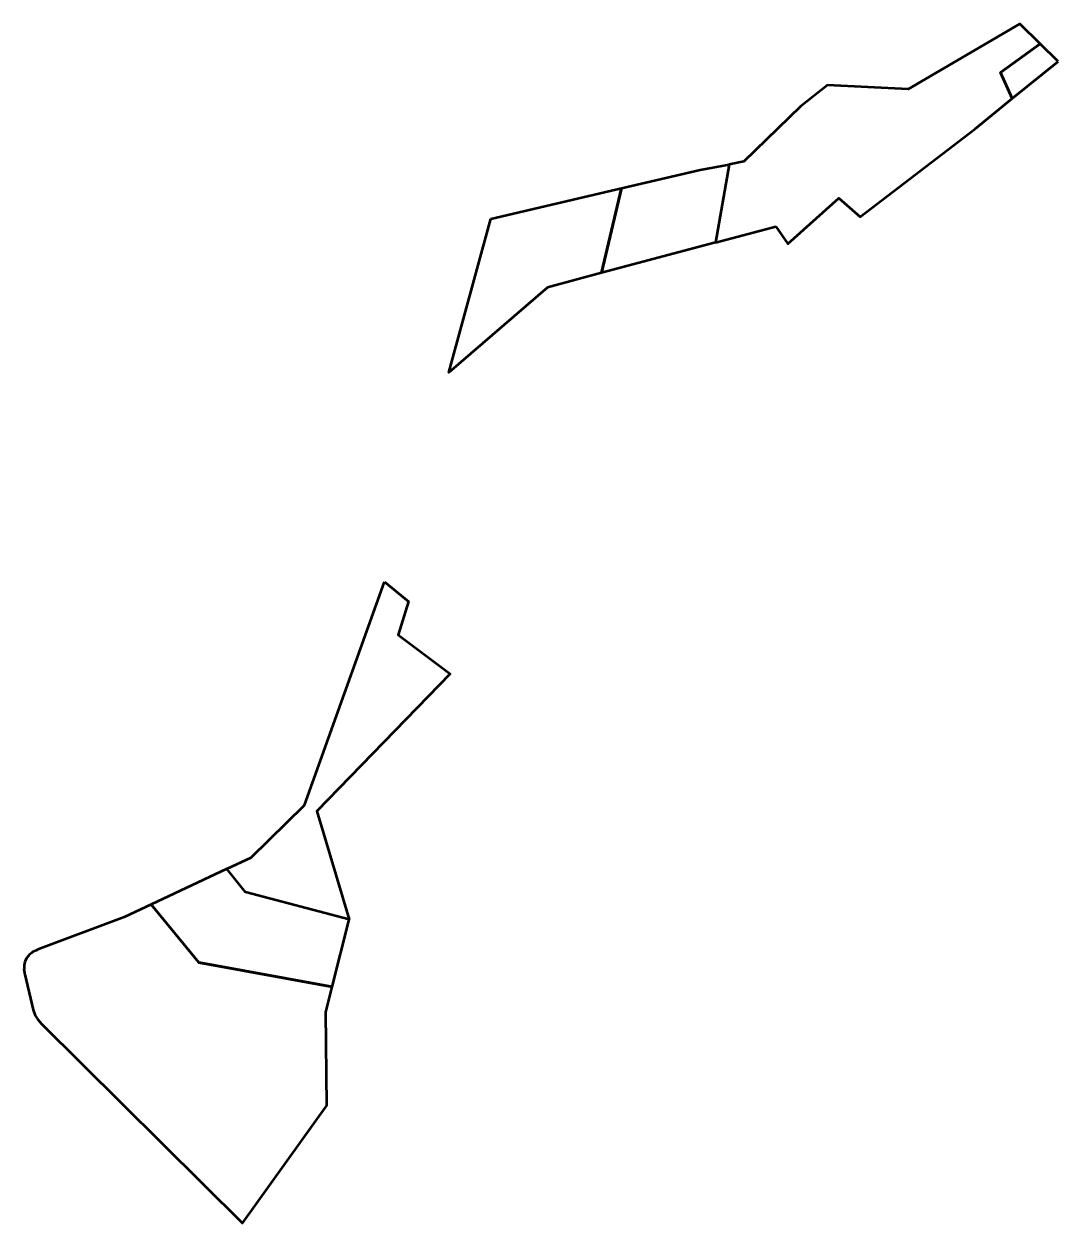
# Model space of a CAD drawing. Header units: metres. Extents: x 807447 to 807663, y 9157411 to 9157662.
import ezdxf

# ---------------------------------------------------------------- set-up
doc = ezdxf.new("R2010")
doc.units = ezdxf.units.M
doc.header["$MEASUREMENT"] = 0
doc.layers.add('2876-21074', color=1, linetype='Continuous')

msp = doc.modelspace()

# ---------------------------------------------------------------- linework, layer by layer
at = {"layer": '2876-21074', "color": 3, "lineweight": 53, "true_color": 0x00ff00}
for points in [[(807604.04, 9157619.47), (807606.6, 9157615.82), (807617.29, 9157625.35), (807621.73, 9157621.46), (807645.82, 9157639.89), (807653.59, 9157646.22), (807651.14, 9157651.7), (807659.43, 9157657.7), (807655.21, 9157661.85), (807631.76, 9157648.2), (807614.86, 9157649.02), (807609.27, 9157644.56), (807597.34, 9157633.02), (807594.27, 9157632.44), (807591.44, 9157616.1)], [(807446.69, 9157463.15), (807446.7, 9157462.96), (807446.74, 9157462.77), (807448.51, 9157455.38), (807448.96, 9157454.23), (807449.49, 9157453.35), (807450.25, 9157452.47), (807492.35, 9157410.74), (807510, 9157435.34), (807509.82, 9157454.91), (807511.16, 9157460.23), (807483.24, 9157465.3), (807473.2, 9157477.44), (807467.61, 9157474.82), (807449.48, 9157468), (807449.13, 9157467.83), (807448.46, 9157467.5), (807448.22, 9157467.32), (807447.69, 9157466.9), (807447.54, 9157466.71), (807447.14, 9157466.2), (807446.87, 9157465.61), (807446.79, 9157465.42), (807446.64, 9157464.77), (807446.61, 9157464.07), (807446.59, 9157463.88)]]:
    msp.add_lwpolyline(points, close=True, dxfattribs=at)
at = {"layer": '2876-21074', "color": 131, "lineweight": 53, "true_color": 0xbbffff}
for points in [[(807663.18, 9157654.02), (807659.43, 9157657.7), (807651.14, 9157651.7), (807653.59, 9157646.22)], [(807483.24, 9157465.3), (807511.16, 9157460.23), (807514.71, 9157474.3), (807492.97, 9157480.04), (807489.1, 9157484.9), (807473.2, 9157477.44)]]:
    msp.add_lwpolyline(points, close=True, dxfattribs=at)
at = {"layer": '2876-21074', "color": 1, "lineweight": 53, "true_color": 0xff0000}
for points in [[(807571.77, 9157627.46), (807588.22, 9157631.3), (807594.27, 9157632.44), (807591.44, 9157616.1), (807567.55, 9157609.71)], [(807522.13, 9157545.05), (807527.15, 9157540.9), (807524.95, 9157533.91), (807535.89, 9157525.73), (807507.96, 9157497.01), (807514.71, 9157474.3), (807492.97, 9157480.04), (807489.1, 9157484.9), (807494.15, 9157487.27), (807505.38, 9157498.27)]]:
    msp.add_lwpolyline(points, close=True, dxfattribs=at)
at = {"layer": '2876-21074', "color": 40, "lineweight": 53, "true_color": 0xffbb00}
msp.add_lwpolyline([(807544.37, 9157621.06), (807571.77, 9157627.46), (807567.55, 9157609.71), (807556.23, 9157606.68), (807535.59, 9157588.85)], close=True, dxfattribs=at)

doc.saveas('drawing.dxf')
